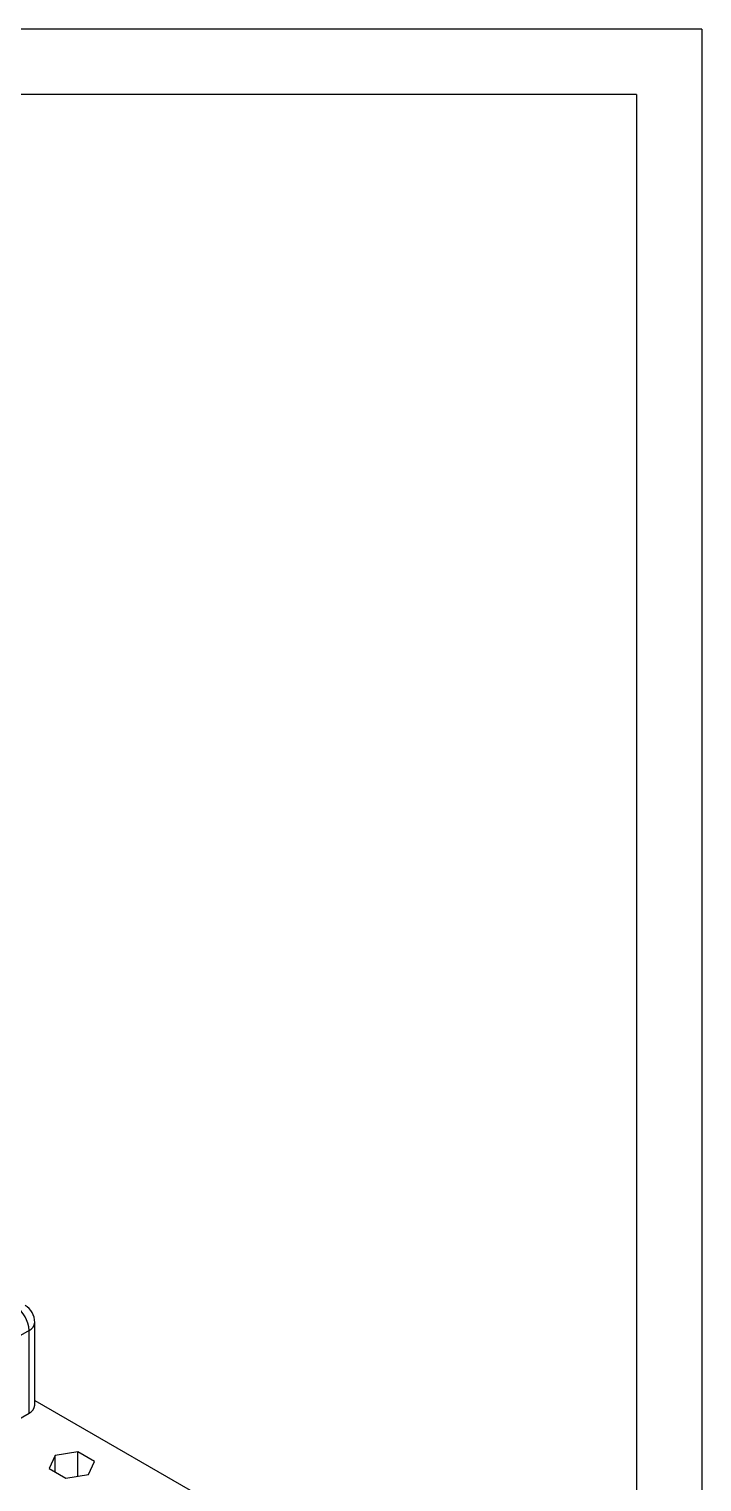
# Model space of a CAD drawing. Header units: millimetres. Extents: x 87 to 927, y 46 to 640.
# Drawn here: x 824 to 926.9, y 417.7 to 640 of the extents above; entities that cross this region are included whole.
import ezdxf

# ---------------------------------------------------------------- set-up
doc = ezdxf.new("R2010")
doc.units = ezdxf.units.MM
for name, color, linetype in [('1轮廓实线层', 7, 'Continuous'), ('2细线层', 4, 'Continuous'), ('图框层', 7, 'Continuous')]:
    doc.layers.add(name, color=color, linetype=linetype)

# ---------------------------------------------------------------- blocks, each defined once
blk = doc.blocks.new('ZwmFrameMain_A3^_^无分区图框^_^landscape')
at = {"layer": '1轮廓实线层'}
for q in [(0, 287), (390, 0)]:
    blk.add_line((390, 287), q, dxfattribs=at)
at = {"layer": '2细线层'}
for q in [(-25, 292), (395, -5)]:
    blk.add_line((395, 292), q, dxfattribs=at)

msp = doc.modelspace()

# ---------------------------------------------------------------- linework, layer by layer
at = {"color": 7, "linetype": 'Continuous', "lineweight": 25}
for p, q in [((823.985, 440.895), (821.248, 439.314)), ((823.985, 428.238), (823.985, 440.895)), ((824.864, 429.463), (824.864, 442.119)), ((824.864, 430.18), (863.27, 408.009)), ((816.999, 424.206), (823.985, 428.238)), ((827.99, 421.763), (827.063, 419.767)), ((831.447, 422.298), (827.99, 421.763)), ((827.99, 419.232), (827.99, 421.763)), ((833.979, 420.836), (831.447, 422.298)), ((831.447, 418.592), (831.447, 422.298)), ((833.052, 418.84), (833.979, 420.836)), ((827.063, 419.767), (829.594, 418.306)), ((829.594, 418.306), (833.052, 418.84))]:
    msp.add_line(p, q, dxfattribs=at)
for centre, radius, start, end in [((819.379, 440.685), 4.61, 2.60548, 57.39452), ((821.864, 442.119), 3, 0, 60.00269), ((823.362, 429.613), 1.509, 294.37466, 354.3052)]:
    msp.add_arc(centre, radius, start, end, dxfattribs=at)
at = {"color": 8, "linetype": 'Continuous', "lineweight": 25}
msp.add_arc((823.362, 442.269), 1.509, 294.37466, 354.3052, dxfattribs=at)

# ---------------------------------------------------------------- block references
at = {"layer": '图框层', "xscale": 2, "yscale": 2, "zscale": 2}
msp.add_blockref('ZwmFrameMain_A3^_^无分区图框^_^landscape', (136.883, 55.982), dxfattribs=at)

doc.saveas('drawing.dxf')
